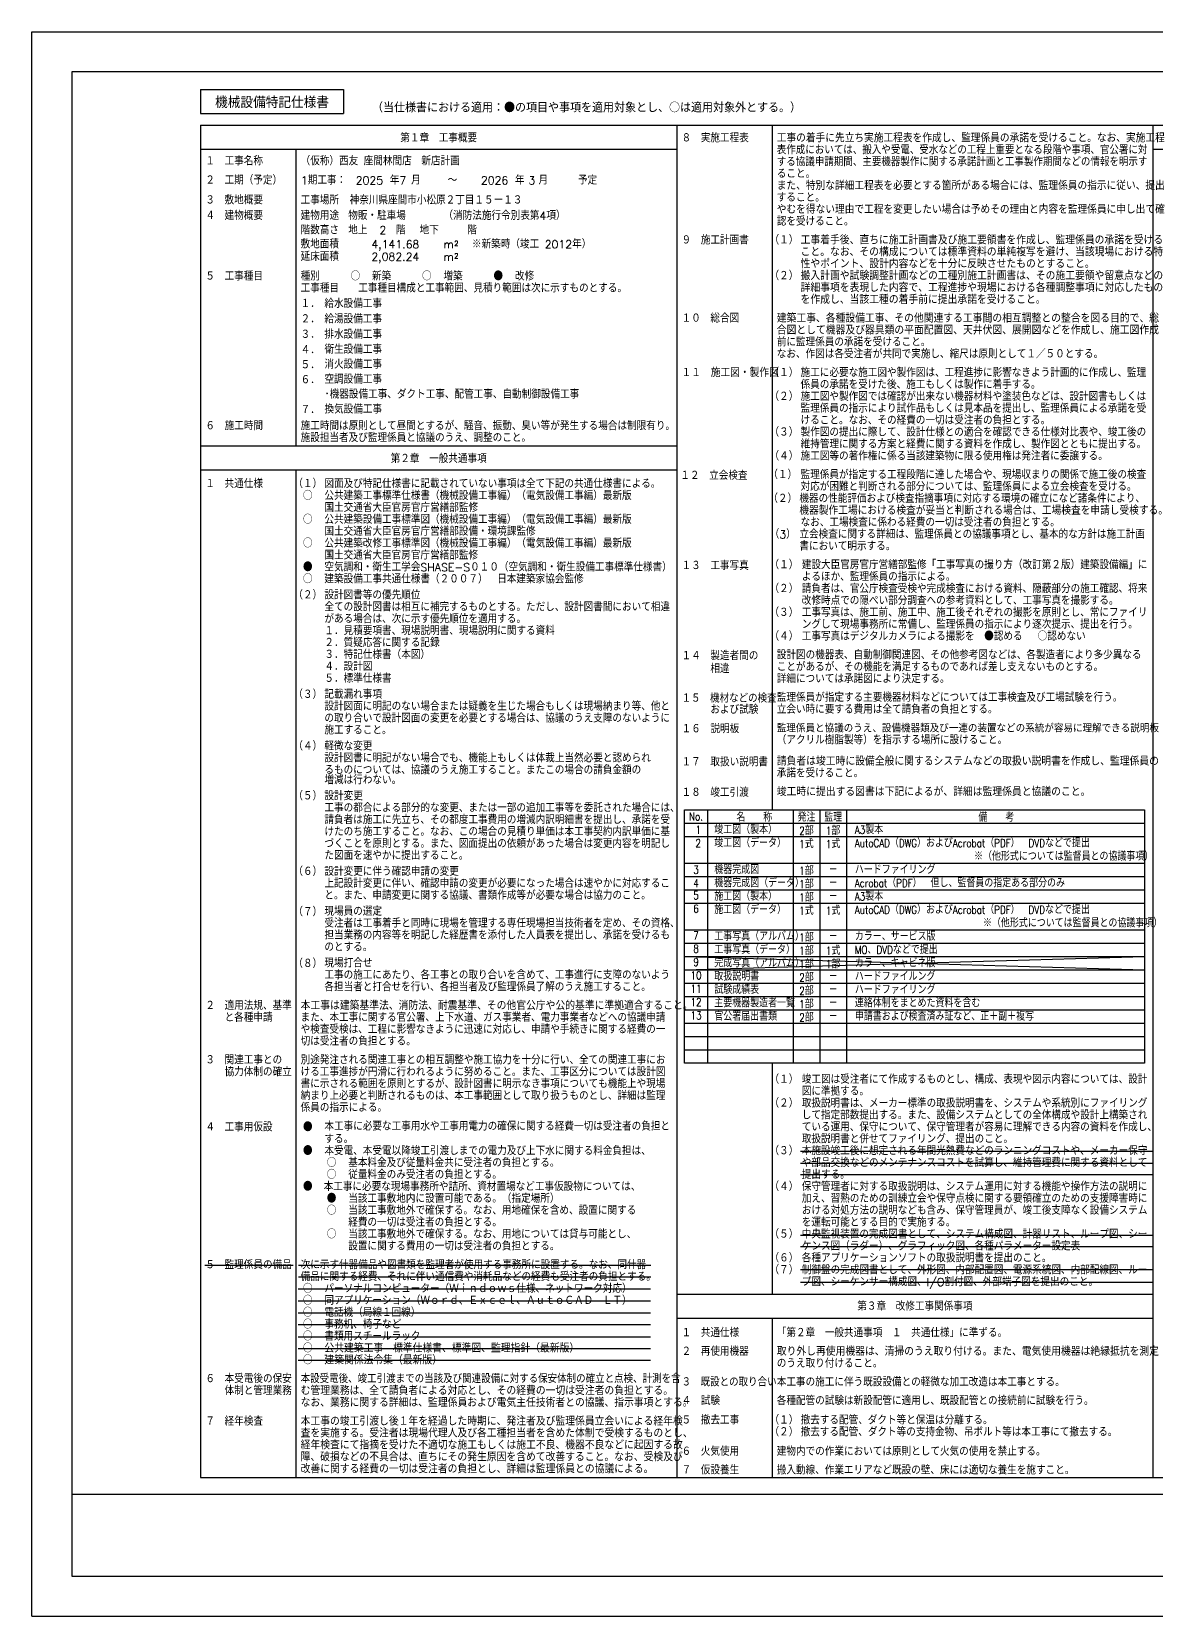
# Model space of a CAD drawing. Header units: millimetres. Extents: x 0 to 42050, y 0 to 29700.
# Drawn here: x 0 to 21088, y 0 to 29700 of the extents above; entities that cross this region are included whole.
import ezdxf
from ezdxf.enums import TextEntityAlignment as Align

# ---------------------------------------------------------------- set-up
doc = ezdxf.new("R2010")
doc.units = ezdxf.units.MM
doc.header["$LTSCALE"] = 5
doc.header["$MEASUREMENT"] = 0
doc.layers.get('DEFPOINTS').update_dxf_attribs({"color": 200, "linetype": 'CONTINUOUS'})
for name, color, linetype in [('1_文字', 3, 'CONTINUOUS'), ('1_罫線', 6, 'CONTINUOUS'), ('91引出線､表', 7, 'CONTINUOUS'), ('92設備記述', 3, 'CONTINUOUS'), ('枠', 2, 'CONTINUOUS')]:
    doc.layers.add(name, color=color, linetype=linetype)
doc.styles.add('M_STANDARD', font='simplex.shx', dxfattribs={"bigfont": 'extfont2.shx'})
doc.styles.get("Standard").update_dxf_attribs({"font": 'simplex.shx', "bigfont": 'extfont2.shx'})

msp = doc.modelspace()

# ---------------------------------------------------------------- linework, layer by layer
at = {"layer": '1_罫線', "color": 3, "linetype": 'Continuous'}
msp.add_line((12240, 14867), (20866, 14867), dxfattribs=at)
at = {"layer": '1_罫線', "color": 7, "linetype": 'Continuous'}
for p, q in [((12675, 15117), (12675, 10367)), ((14278, 15117), (14278, 10367)), ((14778, 15117), (14778, 10367)), ((15278, 15117), (15278, 10367))]:
    msp.add_line(p, q, dxfattribs=at)
at = {"layer": '1_罫線', "color": 9, "linetype": 'Continuous'}
for p, q in [((12240, 14617), (20866, 14617)), ((12240, 14117), (20866, 14117)), ((12240, 13867), (20866, 13867)), ((12240, 13617), (20866, 13617)), ((12240, 13367), (20866, 13367)), ((12240, 12867), (20866, 12867)), ((12240, 12617), (20866, 12617)), ((12240, 12367), (20866, 12367)), ((12240, 12117), (20866, 12117)), ((12240, 11867), (20866, 11867)), ((12240, 11617), (20866, 11617)), ((12240, 11367), (20866, 11367)), ((12240, 11117), (20866, 11117)), ((12240, 10867), (20866, 10867)), ((12240, 10617), (20866, 10617))]:
    msp.add_line(p, q, dxfattribs=at)
at = {"layer": '1_罫線', "color": 3, "linetype": 'Continuous'}
msp.add_lwpolyline([(12240, 15117), (20866, 15117), (20866, 10367), (12240, 10367)], close=True, dxfattribs=at)
at = {"layer": '91引出線､表', "color": 3}
for p, q in [((3168, 28615), (5846, 28615)), ((3168, 28615), (3168, 28169)), ((5846, 28615), (5846, 28169)), ((3168, 28169), (5846, 28169))]:
    msp.add_line(p, q, dxfattribs=at)
at = {"layer": '91引出線､表', "color": 2}
for p, q in [((3168, 27499), (12096, 27499)), ((12096, 6035), (21025, 6035)), ((12096, 5589), (21025, 5589))]:
    msp.add_line(p, q, dxfattribs=at)
at = {"layer": '91引出線､表', "linetype": 'Continuous'}
for points in [[(12240, 12117), (20866, 12367)], [(12240, 12367), (20866, 12117)], [(14414, 8720), (21025, 8720)], [(14414, 8493), (21025, 8493)], [(14414, 8279), (21025, 8279)], [(14414, 7142), (21025, 7142)], [(14414, 6932), (21025, 6932)], [(3245, 6584), (4902, 6584)], [(5000, 6584), (11608, 6584)], [(5000, 6361), (11608, 6361)], [(14414, 6500), (21025, 6500)], [(14414, 6264), (21025, 6264)], [(4996, 6138), (11606, 6138)], [(4996, 5915), (11606, 5915)], [(4996, 5691), (11606, 5691)], [(4996, 5468), (11606, 5468)], [(4996, 5238), (11606, 5238)], [(4996, 5022), (11606, 5022)], [(4996, 4799), (11606, 4799)]]:
    msp.add_lwpolyline(points, dxfattribs=at)
at = {"layer": 'DEFPOINTS', "linetype": 'Continuous'}
for p, q in [((0, 29700), (42050, 29700)), ((0, 0), (0, 29700)), ((0, 0), (42050, 0))]:
    msp.add_line(p, q, dxfattribs=at)
at = {"layer": 'DEFPOINTS', "color": 5, "linetype": 'Continuous'}
msp.add_lwpolyline([(750, 750), (41300, 750), (41300, 28950), (750, 28950)], close=True, dxfattribs=at)
msp.add_lwpolyline([(750, 2288), (41300, 2288)], dxfattribs=at)
at = {"layer": '枠', "linetype": 'Continuous'}
for p, q in [((3168, 27946), (38882, 27946)), ((21025, 27499), (29954, 27499))]:
    msp.add_line(p, q, dxfattribs=at)
at = {"layer": '枠'}
for p, q in [((12096, 27946), (12096, 2602)), ((13882, 27946), (13882, 15117)), ((21025, 27946), (21025, 2602)), ((4954, 27499), (4954, 21949)), ((4954, 21988), (4954, 21975)), ((3168, 21936), (12096, 21936)), ((3168, 21489), (12096, 21489)), ((4954, 21489), (4954, 2602)), ((13882, 10367), (13882, 6035)), ((13882, 5589), (13882, 2602))]:
    msp.add_line(p, q, dxfattribs=at)
at = {"layer": '枠', "linetype": 'Continuous'}
msp.add_lwpolyline([(3168, 27946), (3168, 2602), (38882, 2602), (38882, 27946)], dxfattribs=at)

# ---------------------------------------------------------------- texts
at = {"layer": '1_文字', "linetype": 'Continuous', "width": 0.8}
for s, p in [('No.', (12457, 14992)), ('名\u3000\u3000称', (13550, 14992)), ('発注', (14528, 14992)), ('監理', (15028, 14992)), ('備\u3000\u3000考', (18087, 14990)), (' 2', (12457, 14492)), (' 1', (12457, 14742)), ('2部', (14528, 14742)), ('1式', (14528, 14492)), ('1部', (15028, 14742)), ('1式', (15028, 14492)), ('3', (12457, 13992)), ('1部', (14528, 13992)), ('－', (15028, 13992)), ('4', (12457, 13742)), ('1部', (14528, 13742)), ('－', (15028, 13742)), ('5', (12457, 13513)), ('1部', (14528, 13492)), ('－', (15028, 13492)), ('6', (12457, 13263)), ('1式', (14528, 13242)), ('1式', (15028, 13242)), ('7', (12457, 12763)), ('1部', (14528, 12742)), ('8', (12457, 12513)), ('1部', (14528, 12492)), ('1式', (15028, 12492)), ('－', (15028, 12742)), ('9', (12457, 12263)), ('1部', (14528, 12242)), ('1部', (15028, 12242)), ('10', (12457, 12013)), ('2部', (14528, 11992)), ('－', (15028, 11992)), ('11', (12457, 11763)), ('12', (12457, 11513)), ('2部', (14528, 11742)), ('－', (15028, 11742)), ('13', (12457, 11263)), ('2部', (14528, 11242)), ('1部', (14528, 11492)), ('－', (15028, 11492)), ('－', (15028, 11242))]:
    msp.add_text(s, height=150, dxfattribs=at).set_placement(p, align=Align.MIDDLE)
for s, p in [('竣工図（製本）', (12800, 14742)), ('竣工図（データ）', (12800, 14492)), ('A3製本', (15435, 14742)), ('AutoCAD（DWG）およびAcrobat（PDF）\u3000DVDなどで提出', (15435, 14492)), ('※（他形式については監督員との協議事項）', (17670, 14242)), ('機器完成図\u3000', (12800, 13992)), ('ハードファイリング', (15435, 13992)), ('機器完成図（データ）', (12800, 13742)), ('Acrobat（PDF）\u3000但し、監督員の指定ある部分のみ', (15435, 13742)), ('施工図（製本）', (12800, 13492)), ('A3製本', (15435, 13492)), ('施工図（データ）', (12800, 13242)), ('AutoCAD（DWG）およびAcrobat（PDF）\u3000DVDなどで提出', (15435, 13242)), ('\u3000※（他形式については監督員との協議事項）', (17670, 12992)), ('工事写真（アルバム）', (12800, 12742)), ('カラー、サービス版', (15435, 12742)), ('工事写真（データ）', (12800, 12492)), ('MO、DVDなどで提出\u3000', (15435, 12492)), ('完成写真（アルバム）', (12800, 12242)), ('カラー、キャビネ版', (15435, 12242)), ('取扱説明書', (12800, 11992)), ('ハードファイルング', (15435, 11992)), ('試験成績表', (12800, 11742)), ('連絡体制をまとめた資料を含む', (15435, 11492)), ('ハードファイリング', (15435, 11742)), ('主要機器製造者一覧', (12800, 11492)), ('官公署届出書類', (12800, 11242)), ('申請書および検査済み証など、正＋副＋複写', (15435, 11242))]:
    msp.add_text(s, height=150, dxfattribs=at).set_placement(p, align=Align.MIDDLE_LEFT)
at = {"layer": '92設備記述', "style": 'M_STANDARD'}
for s, height, p in [('機械設備特記仕様書', 215.6, (4507, 28267)), ('第１章\u3000工事概要', 150, (7632, 27629)), ('（１）', 150, (14105, 25716)), ('○', 150, (6070, 25039)), ('○', 150, (7409, 25039)), ('●', 150, (8748, 25039)), ('（２）', 150, (14105, 25047)), ('（１）', 150, (14105, 23231)), ('（２）', 150, (14105, 22784)), ('（３）', 150, (14105, 22115)), ('第２章\u3000一般共通事項', 150, (7632, 21619)), ('（４）', 150, (14105, 21668)), ('（１）', 150, (14083, 21318)), ('（１）', 150, (5177, 21149)), ('○', 150, (5177, 20925)), ('（２）', 150, (14083, 20872)), ('○', 150, (5177, 20479)), ('○', 150, (5177, 20033)), ('（3）', 150, (14083, 20202)), ('●', 150, (5177, 19586)), ('（１）', 150, (14105, 19629)), ('○', 150, (5177, 19363)), ('（２）', 150, (14105, 19182)), ('（２）', 150, (5177, 19063)), ('（３）', 150, (14105, 18736)), ('（４）', 150, (14105, 18290)), ('（３）', 150, (5177, 17200)), ('（４）', 150, (5177, 16231)), ('（５）', 150, (5177, 15297)), ('（６）', 150, (5177, 13881)), ('（７）', 150, (5177, 13125)), ('（８）', 150, (5177, 12156)), ('（１）', 150, (14105, 9985)), ('（２）', 150, (14105, 9538)), ('●', 150, (5177, 9091)), ('●', 150, (5177, 8645)), ('（３）', 150, (14105, 8646)), ('○', 150, (5623, 8422)), ('○', 150, (5623, 8199)), ('●', 150, (5177, 7975)), ('（４）', 150, (14105, 7976)), ('●', 150, (5623, 7752)), ('○', 150, (5623, 7529)), ('○', 150, (5623, 7083)), ('（５）', 150, (14105, 7083)), ('（６）', 150, (14105, 6637)), ('（７）', 150, (14105, 6413)), ('○', 150, (5177, 6063)), ('○', 150, (5177, 5840)), ('○', 150, (5177, 5616)), ('第３章\u3000改修工事関係事項', 150, (16561, 5732)), ('○', 150, (5177, 5393)), ('○', 150, (5177, 5170)), ('○', 150, (5177, 4947)), ('○', 150, (5177, 4724)), ('（１）', 150, (14105, 3599)), ('（２）', 150, (14105, 3376))]:
    msp.add_text(s, height=height, dxfattribs=at).set_placement(p, align=Align.CENTER)
for s, height, p in [('（当仕様書における適用：●の項目や事項を適用対象とし、○は適用対象外とする。）', 187.5, (6382, 28187)), ('８\u3000実施工程表', 150, (12186, 27629)), ('１\u3000工事名称', 150, (3257, 27198)), ('（仮称）西友 座間林間店\u3000新店計画', 150, (5043, 27198)), ('ること。', 150, (13971, 26959)), ('２\u3000工期（予定）', 150, (3257, 26838)), ('年', 150, (6715, 26838)), ('月', 150, (7115, 26838)), ('～', 150, (7800, 26838)), ('年', 150, (9062, 26838)), ('月', 150, (9503, 26838)), ('予定', 150, (10244, 26838)), ('３\u3000敷地概要', 150, (3257, 26465)), ('工事場所', 150, (5043, 26465)), ('神奈川県座間市小松原２丁目１５ー１３', 150, (5962, 26465)), ('すること。', 150, (13971, 26513)), ('４\u3000建物概要', 150, (3257, 26175)), ('建物用途', 150, (5043, 26175)), ('物販・駐車場', 150, (5936, 26175)), ('（消防法施行令別表第4項）', 150, (7721, 26175)), ('認を受けること。', 150, (13971, 26066)), ('階数高さ', 150, (5043, 25904)), ('地上', 150, (5936, 25904)), ('階', 150, (6829, 25904)), ('地下', 150, (7275, 25904)), ('階', 150, (8168, 25904)), ('９\u3000施工計画書', 150, (12186, 25716)), ('延床面積', 150, (5043, 25407)), ('敷地面積', 150, (5043, 25640)), ('m', 150, (7721, 25640)), ('2', 93.8, (7923, 25685)), ('2', 93.8, (7923, 25452)), ('m', 150, (7721, 25407)), ('５\u3000工事種目', 150, (3257, 25039)), ('種別', 150, (5043, 25039)), ('工事種目\u3000\u3000工事種目構成と工事範囲、見積り範囲は次に示すものとする。', 150, (5043, 24815)), ('新築', 150, (6382, 25039)), ('増築', 150, (7721, 25039)), ('改修', 150, (9061, 25039)), ('１．', 150, (5043, 24525)), ('給水設備工事', 150, (5489, 24525)), ('２．', 150, (5043, 24236)), ('給湯設備工事', 150, (5489, 24236)), ('３．', 150, (5043, 23947)), ('排水設備工事', 150, (5489, 23947)), ('４．', 150, (5043, 23657)), ('衛生設備工事', 150, (5490, 23666)), ('５．', 150, (5043, 23377)), ('消火設備工事', 150, (5490, 23386)), ('６．', 150, (5043, 23097)), ('空調設備工事', 150, (5490, 23106)), ('係員の承諾を受けた後、施工もしくは製作に着手する。', 150, (14418, 23007)), ('施工に必要な施工図や製作図は、工程進捗に影響なきよう計画的に作成し、監理', 150, (14418, 23231)), ('･機器設備工事、ダクト工事、配管工事、自動制御設備工事', 150, (5490, 22826)), ('施工図や製作図では確認が出来ない機器材料や塗装色などは、設計図書もしくは', 150, (14418, 22784)), ('７．', 150, (5043, 22537)), ('換気設備工事', 150, (5490, 22546)), ('監理係員の指示により試作品もしくは見本品を提出し、監理係員による承諾を受', 150, (14418, 22561)), ('６\u3000施工時間', 150, (3257, 22234)), ('施工時間は原則として昼間とするが、騒音、振動、臭い等が発生する場合は制限有り。', 150, (5043, 22234)), ('製作図の提出に際して、設計仕様との適合を確認できる仕様対比表や、竣工後の', 150, (14418, 22115)), ('けること。なお、その経費の一切は受注者の負担とする。', 150, (14418, 22338)), ('施設担当者及び監理係員と協議のうえ、調整のこと。', 150, (5043, 22011)), ('維持管理に関する方案と経費に関する資料を作成し、製作図とともに提出する。', 150, (14418, 21891)), ('施工図等の著作権に係る当該建築物に限る使用権は発注者に委譲する。', 150, (14418, 21668)), ('１２\u3000立会検査', 150, (12163, 21303)), ('監理係員が指定する工程段階に達した場合や、現場収まりの関係で施工後の検査', 150, (14418, 21318)), ('１\u3000共通仕様', 150, (3257, 21149)), ('公共建築工事標準仕様書（機械設備工事編）（電気設備工事編）最新版', 150, (5489, 20925)), ('図面及び特記仕様書に記載されていない事項は全て下記の共通仕様書による。', 150, (5489, 21149)), ('対応が困難と判断される部分については、監理係員による立会検査を受ける。', 150, (14418, 21095)), ('国土交通省大臣官房官庁営繕部監修', 150, (5489, 20702)), ('機器の性能評価および検査指摘事項に対応する環境の確立になど諸条件により、', 150, (14395, 20872)), ('公共建築設備工事標準図（機械設備工事編）（電気設備工事編）最新版', 150, (5489, 20479)), ('なお、工場検査に係わる経費の一切は受注者の負担とする。', 150, (14418, 20425)), ('公共建築改修工事標準図（機械設備工事編）（電気設備工事編）最新版', 150, (5489, 20033)), ('国土交通省大臣官房官庁営繕部設備・環境課監修', 150, (5489, 20256)), ('立会検査に関する詳細は、監理係員との協議事項とし、基本的な方針は施工計画', 150, (14395, 20202)), ('国土交通省大臣官房官庁営繕部監修', 150, (5489, 19809)), ('書において明示する。', 150, (14395, 19979)), ('空気調和・衛生工学会SHASE-S０１０（空気調和・衛生設備工事標準仕様書）', 150, (5489, 19586)), ('１３\u3000工事写真', 150, (12186, 19614)), ('建設大臣官房官庁営繕部監修「工事写真の撮り方（改訂第２版）建築設備編」に', 150, (14440, 19629)), ('建築設備工事共通仕様書（２００７）\u3000日本建築家協会監修', 150, (5489, 19363)), ('請負者は、官公庁検査受検や完成検査における資料、隠蔽部分の施工確認、将来', 150, (14440, 19182)), ('よるほか、監理係員の指示による。', 150, (14440, 19406)), ('設計図書等の優先順位', 150, (5489, 19063)), ('改修時点での隠ぺい部分調査への参考資料として、工事写真を撮影する。', 150, (14440, 18959)), ('全ての設計図書は相互に補完するものとする。ただし、設計図書間において相違', 150, (5489, 18840)), ('がある場合は、次に示す優先順位を適用する。', 150, (5489, 18616)), ('工事写真は、施工前、施工中、施工後それぞれの撮影を原則とし、常にファイリ', 150, (14440, 18736)), ('１．見積要項書、現場説明書、現場説明に関する資料', 150, (5489, 18393)), ('工事写真はデジタルカメラによる撮影を\u3000●認める \u3000○認めない', 150, (14440, 18290)), ('ングして現場事務所に常備し、監理係員の指示により逐次提示、提出を行う。', 150, (14440, 18513)), ('２．質疑応答に関する記録', 150, (5489, 18170)), ('３．特記仕様書（本図）', 150, (5489, 17947)), ('４．設計図', 150, (5489, 17724)), ('１４\u3000製造者間の', 150, (12186, 17925)), ('\u3000\u3000\u3000相違', 150, (12186, 17681)), ('設計図の機器表、自動制御関連図、その他参考図などは、各製造者により多少異なる', 150, (13971, 17940)), ('ことがあるが、その機能を満足するものであれば差し支えないものとする。', 150, (13971, 17716)), ('５．標準仕様書', 150, (5489, 17500)), ('詳細については承諾図により決定する。', 150, (13971, 17493)), ('記載漏れ事項', 150, (5489, 17200)), ('監理係員が指定する主要機器材料などについては工事検査及び工場試験を行う。', 150, (13971, 17143)), ('設計図面に明記のない場合または疑義を生じた場合もしくは現場納まり等、他と', 150, (5489, 16977)), ('\u3000\u3000\u3000および試験', 150, (12186, 16916)), ('立会い時に要する費用は全て請負者の負担とする。', 150, (13971, 16920)), ('施工すること。', 150, (5489, 16531)), ('の取り合いで設計図面の変更を必要とする場合は、協議のうえ支障のないように', 150, (5489, 16754)), ('１６\u3000説明板', 150, (12186, 16555)), ('軽微な変更', 150, (5489, 16231)), ('（アクリル樹脂製等）を指示する場所に設けること。', 150, (13971, 16347)), ('設計図書に明記がない場合でも、機能上もしくは体裁上当然必要と認められ', 150, (5489, 16008)), ('１７\u3000取扱い説明書', 150, (12186, 15934)), ('増減は行わない。', 150, (5489, 15597)), ('るものについては、協議のうえ施工すること。またこの場合の請負金額の', 150, (5489, 15784)), ('承諾を受けること。', 150, (13971, 15725)), ('設計変更', 150, (5489, 15297)), ('１８\u3000竣工引渡', 150, (12186, 15363)), ('工事の都合による部分的な変更、または一部の追加工事等を委託された場合には、', 150, (5489, 15074)), ('請負者は施工に先立ち、その都度工事費用の増減内訳明細書を提出し、承諾を受', 150, (5489, 14850)), ('づくことを原則とする。また、図面提出の依頼があった場合は変更内容を明記し', 150, (5489, 14404)), ('けたのち施工すること。なお、この場合の見積り単価は本工事契約内訳単価に基', 150, (5489, 14627)), ('た図面を速やかに提出すること。', 150, (5489, 14181)), ('設計変更に伴う確認申請の変更', 150, (5489, 13881)), ('上記設計変更に伴い、確認申請の変更が必要になった場合は速やかに対応するこ', 150, (5489, 13658)), ('と。また、申請変更に関する協議、書類作成等が必要な場合は協力のこと。', 150, (5489, 13434)), ('現場員の選定', 150, (5489, 13134)), ('受注者は工事着手と同時に現場を管理する専任現場担当技術者を定め、その資格、', 150, (5489, 12911)), ('担当業務の内容等を明記した経歴書を添付した人員表を提出し、承諾を受けるも', 150, (5489, 12688)), ('のとする。', 150, (5489, 12465)), ('現場打合せ', 150, (5489, 12165)), ('各担当者と打合せを行い、各担当者及び監理係員了解のうえ施工すること。', 150, (5489, 11718)), ('工事の施工にあたり、各工事との取り合いを含めて、工事進行に支障のないよう', 150, (5489, 11941)), ('２\u3000適用法規、基準', 150, (3257, 11368)), ('\u3000\u3000と各種申請', 150, (3257, 11145)), ('また、本工事に関する官公署、上下水道、ガス事業者、電力事業者などへの協議申請', 150, (5043, 11145)), ('や検査受検は、工程に影響なきように迅速に対応し、申請や手続きに関する経費の一', 150, (5043, 10922)), ('切は受注者の負担とする。', 150, (5043, 10699)), ('３\u3000関連工事との', 150, (3257, 10349)), ('別途発注される関連工事との相互調整や施工協力を十分に行い、全ての関連工事にお', 150, (5043, 10349)), ('\u3000\u3000協力体制の確立', 150, (3257, 10125)), ('ける工事進捗が円滑に行われるように努めること。また、工事区分については設計図', 150, (5043, 10125)), ('竣工図は受注者にて作成するものとし、構成、表現や図示内容については、設計', 150, (14440, 9985)), ('納まり上必要と判断されるものは、本工事範囲として取り扱うものとし、詳細は監理', 150, (5043, 9679)), ('書に示される範囲を原則とするが、設計図書に明示なき事項についても機能上や現場', 150, (5043, 9902)), ('図に準拠する。', 150, (14440, 9762)), ('係員の指示による。', 150, (5043, 9456)), ('取扱説明書は、メーカー標準の取扱説明書を、システムや系統別にファイリング', 150, (14440, 9538)), ('４\u3000工事用仮設', 150, (3257, 9091)), ('本工事に必要な工事用水や工事用電力の確保に関する経費一切は受注者の負担と', 150, (5489, 9106)), ('ている運用、保守について、保守管理者が容易に理解できる内容の資料を作成し、', 150, (14440, 9092)), ('して指定部数提出する。また、設備システムとしての全体構成や設計上構築され', 150, (14440, 9315)), ('する。', 150, (5489, 8868)), ('取扱説明書と併せてファイリング、提出のこと。', 150, (14440, 8869)), ('本受電、本受電以降竣工引渡しまでの電力及び上下水に関する料金負担は、', 150, (5489, 8645)), ('本施設竣工後に想定される年間光熱費などのランニングコストや、メーカー保守', 150, (14440, 8646)), ('従量料金のみ受注者の負担とする。', 150, (5936, 8199)), ('基本料金及び従量料金共に受注者の負担とする。', 150, (5936, 8422)), ('提出する。', 150, (14440, 8199)), ('や部品交換などのメンテナンスコストを試算し、維持管理費に関する資料として', 150, (14440, 8422)), ('本工事に必要な現場事務所や詰所、資材置場など工事仮設物については、', 150, (5475, 7975)), ('保守管理者に対する取扱説明は、システム運用に対する機能や操作方法の説明に', 150, (14440, 7976)), ('当該工事敷地内に設置可能である。（指定場所）', 150, (5936, 7752)), ('加え、習熟のための訓練立会や保守点検に関する要領確立のための支援障害時に', 150, (14440, 7753)), ('経費の一切は受注者の負担とする。', 150, (5936, 7306)), ('当該工事敷地外で確保する。なお、用地確保を含め、設置に関する', 150, (5936, 7529)), ('を運転可能とする目的で実施する。', 150, (14440, 7306)), ('おける対処方法の説明なども含み、保守管理員が、竣工後支障なく設備システム', 150, (14440, 7530)), ('当該工事敷地外で確保する。なお、用地については貸与可能とし、', 150, (5936, 7083)), ('中央監視装置の完成図書として、システム構成図、計器リスト、ループ図、シー', 150, (14440, 7083)), ('設置に関する費用の一切は受注者の負担とする。', 150, (5936, 6859)), ('ケンス図（ラダー）、グラフィック図、各種パラメーター設定表', 150, (14440, 6860)), ('５\u3000監理係員の備品', 150, (3257, 6509)), ('次に示す什器備品や図書類を監理者が使用する事務所に設置する。なお、同什器', 150, (5043, 6509)), ('各種アプリケーションソフトの取扱説明書を提出のこと。', 150, (14440, 6637)), ('制御盤の完成図書として、外形図、内部配置図、電源系統図、内部配線図、ルー', 150, (14440, 6413)), ('備品に関する経費、それに伴い通信費や消耗品などの経費も受注者の負担とする。', 150, (5043, 6286)), ('プ図、シーケンサー構成図、I/O割付図、外部端子図を提出のこと。', 150, (14440, 6190)), ('パーソナルコンピューター（Ｗｉｎｄｏｗｓ仕様、ネットワーク対応）', 150, (5489, 6063)), ('同アプリケーション（Ｗｏｒｄ、Ｅｘｃｅｌ、ＡｕｔｏＣＡＤ\u3000ＬＴ）', 150, (5489, 5840)), ('電話機（局線１回線）', 150, (5489, 5616)), ('事務机、椅子など', 150, (5489, 5393)), ('１\u3000共通仕様', 150, (12186, 5236)), ('「第２章\u3000一般共通事項\u3000１\u3000共通仕様」に準ずる。', 150, (13971, 5236)), ('書類用スチールラック', 150, (5489, 5170)), ('２\u3000再使用機器', 150, (12186, 4886)), ('のうえ取り付けること。', 150, (13971, 4662)), ('６\u3000本受電後の保安', 150, (3257, 4374)), ('本工事の施工に伴う既設設備との軽微な加工改造は本工事とする。', 150, (13971, 4312)), ('\u3000\u3000体制と管理業務', 150, (3257, 4150)), ('４\u3000試験', 150, (12186, 3962)), ('各種配管の試験は新設配管に適用し、既設配管との接続前に試験を行う。', 150, (13971, 3962)), ('７\u3000経年検査', 150, (3257, 3577)), ('５\u3000撤去工事', 150, (12186, 3599)), ('撤去する配管、ダクト等と保温は分離する。', 150, (14418, 3599)), ('撤去する配管、ダクト等の支持金物、吊ボルト等は本工事にて撤去する。', 150, (14418, 3376)), ('６\u3000火気使用', 150, (12186, 3012)), ('建物内での作業においては原則として火気の使用を禁止する。', 150, (13971, 3012)), ('７\u3000仮設養生', 150, (12186, 2662)), ('搬入動線、作業エリアなど既設の壁、床には適切な養生を施すこと。', 150, (13971, 2662))]:
    msp.add_text(s, height=height, dxfattribs=at).set_placement(p)
for s, height, width, p in [('工事の着手に先立ち実施工程表を作成し、監理係員の承諾を受けること。なお、実施工程', 150, 0.97, (13971, 27629)), ('表作成においては、搬入や受電、受水などの工程上重要となる段階や事項、官公署に対', 150, 0.99, (13971, 27406)), ('する協議申請期間、主要機器製作に関する承諾計画と工事製作期間などの情報を明示す', 150, 0.99, (13971, 27182)), ('また、特別な詳細工程表を必要とする箇所がある場合には、監理係員の指示に従い、提出', 150, 0.97, (13971, 26736)), ('やむを得ない理由で工程を変更したい場合は予めその理由と内容を監理係員に申し出て確', 150, 0.97, (13971, 26290)), ('工事着手後、直ちに施工計画書及び施工要領書を作成し、監理係員の承諾を受ける', 150, 0.98, (14418, 25716)), ('こと。なお、その構成については標準資料の単純複写を避け、当該現場における特', 150, 0.98, (14418, 25493)), ('性やポイント、設計内容などを十分に反映させたものとすること。', 150, 0.98, (14418, 25270)), ('搬入計画や試験調整計画などの工種別施工計画書は、その施工要領や留意点などの', 150, 0.98, (14418, 25047)), ('詳細事項を表現した内容で、工程進捗や現場における各種調整事項に対応したもの', 150, 0.98, (14418, 24823)), ('を作成し、当該工種の着手前に提出承諾を受けること。', 150, 0.98, (14418, 24600)), ('１１\u3000施工図・製作図', 150, 0.9, (12186, 23231)), ('機器製作工場における検査が妥当と判断される場合は、工場検査を申請し受検する。', 150, 0.97, (14395, 20648)), ('１５\u3000機材などの検査', 150, 0.95, (12186, 17128)), ('監理係員と協議のうえ、設備機器類及び一連の装置などの系統が容易に理解できる説明板', 140.62, 0.98, (13971, 16570)), ('請負者は竣工時に設備全般に関するシステムなどの取扱い説明書を作成し、監理係員の', 150, 0.98, (13971, 15948)), ('竣工時に提出する図書は下記によるが、詳細は監理係員と協議のこと。', 150, 0.98, (13971, 15375)), ('本工事は建築基準法、消防法、耐震基準、その他官公庁や公的基準に準拠適合すること。', 150, 0.98, (5043, 11368)), ('公共建築工事\u3000標準仕様書、標準図、監理指針（最新版）', 150, 0.98, (5489, 4947)), ('取り外し再使用機器は、清掃のうえ取り付ける。また、電気使用機器は絶縁抵抗を測定', 150, 0.98, (13971, 4886)), ('建築関係法令集（最新版）', 150, 0.98, (5489, 4724)), ('本設受電後、竣工引渡までの当該及び関連設備に対する保安体制の確立と点検、計測を含', 150, 0.95, (5043, 4374)), ('３\u3000既設との取り合い', 150, 0.95, (12186, 4312)), ('む管理業務は、全て請負者による対応とし、その経費の一切は受注者の負担とする。', 150, 0.98, (5043, 4150)), ('なお、業務に関する詳細は、監理係員および電気主任技術者との協議、指示事項とする。', 150, 0.98, (5043, 3927)), ('本工事の竣工引渡し後１年を経過した時期に、発注者及び監理係員立会いによる経年検', 150, 0.98, (5043, 3577)), ('経年検査にて指摘を受けた不適切な施工もしくは施工不良、機器不良などに起因する故', 150, 0.98, (5043, 3131)), ('査を実施する。受注者は現場代理人及び各工種担当者を含めた体制で受検するものとし、', 150, 0.98, (5043, 3354)), ('障、破損などの不具合は、直ちにその発生原因を含めて改善すること。なお、受検及び', 150, 0.98, (5043, 2908)), ('改善に関する経費の一切は受注者の負担とし、詳細は監理係員との協議による。', 150, 0.98, (5043, 2684))]:
    msp.add_text(s, height=height, dxfattribs=dict(at, width=width)).set_placement(p)
for s, p in [('1期工事：', (5897, 26838)), ('2025', (6590, 26838)), ('2026', (8937, 26838)), ('3', (9443, 26838)), ('2', (6650, 25904)), ('4,141.68', (7269, 25640)), ('2,082.24', (7269, 25407)), ('※新築時（竣工 2012年）', (10493, 25640))]:
    msp.add_text(s, height=150, dxfattribs=at).set_placement(p, align=Align.RIGHT)
for s, p in [('１０\u3000総合図', (12186, 24325)), ('前に監理係員の承諾を受けること。', (13971, 23879)), ('なお、作図は各受注者が共同で実施し、縮尺は原則として１／５０とする。', (13971, 23656))]:
    msp.add_text(s, height=150, dxfattribs=at).set_placement(p, align=Align.MIDDLE_LEFT)
at = {"layer": '92設備記述', "style": 'M_STANDARD', "width": 0.98}
for s, p in [('建築工事、各種設備工事、その他関連する工事間の相互調整との整合を図る目的で、総', (13971, 24325)), ('合図として機器及び器具類の平面配置図、天井伏図、展開図などを作成し、施工図作成', (13971, 24102))]:
    msp.add_text(s, height=150, dxfattribs=at).set_placement(p, align=Align.MIDDLE_LEFT)
at = {"layer": 'DEFPOINTS', "style": 'M_STANDARD'}
msp.add_text('7', height=150, dxfattribs=at).set_placement((7023, 26838), align=Align.RIGHT)

doc.saveas('drawing.dxf')
